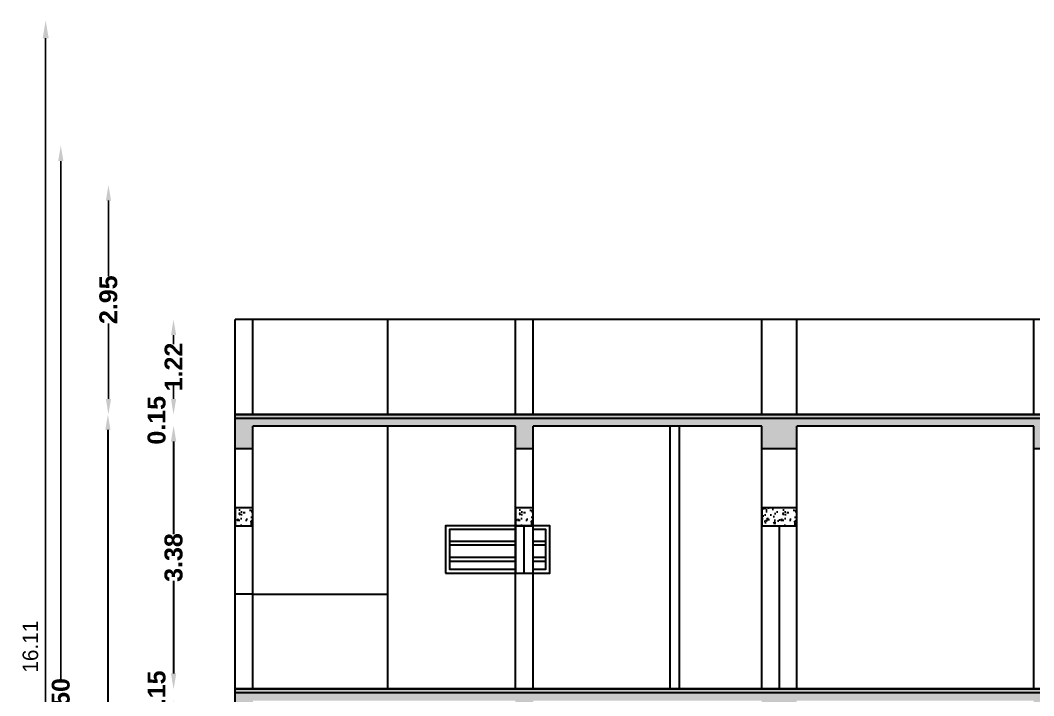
# Model space of a CAD drawing. Header units: metres. Extents: x 515 to 706, y -4 to 163.
# Drawn here: x 561.09 to 574.12, y 131.65 to 140.33 of the extents above; entities that cross this region are included whole.
import ezdxf

# ---------------------------------------------------------------- set-up
doc = ezdxf.new("R2010")
doc.units = ezdxf.units.M
doc.header["$MEASUREMENT"] = 0
doc.layers.add('BLK_1_FLR_2_REGULAR_ROOM_1', color=3, linetype='Continuous')
doc.layers.add('BLK_1_TOTAL_HEIGHT', color=21, linetype='Continuous')
doc.layers.add('BLK_1_HT_OF_BLDG', color=4, linetype='Continuous', lineweight=30)
doc.styles.add('working', font='arialbd.ttf', dxfattribs={"height": 0.23})
doc.dimstyles.new('new model', dxfattribs={"dimtxt": 0.23, "dimasz": 0.2, "dimexe": 0.1, "dimexo": 0.1, "dimgap": 0, "dimtad": 0, "dimzin": 1, "dimdsep": 46, "dimtxsty": 'working', "dimcen": 0.09, "dimse1": 1, "dimse2": 1, "dimclrd": 256, "dimclrt": 256, "dimadec": 1, "dimazin": 0, "dimtfac": 1, "dimtofl": 0, "dimtmove": 0, "dimatfit": 3, "dimfxl": 0, "dimtolj": 1, "dimtzin": 0, "dimlwd": -1, "dimlwe": -1, "dimarcsym": 0})
doc.dimstyles.new('Standard$0', dxfattribs={"dimtxt": 0.2, "dimasz": 0.23, "dimexe": 0.1805, "dimexo": 0.0625, "dimgap": 0.0955, "dimtad": 1, "dimzin": 0, "dimdsep": 46, "dimtxsty": 'Standard', "dimcen": 0, "dimdle": 440, "dimse1": 1, "dimse2": 1, "dimclrd": 256, "dimclrt": 256, "dimadec": 0, "dimazin": 0, "dimtfac": 1, "dimtofl": 0, "dimtmove": 0, "dimatfit": 3, "dimfxl": 0, "dimtolj": 1, "dimarcsym": 0})

# ---------------------------------------------------------------- blocks, each defined once
blk = doc.blocks.new('*D165')
at = {"layer": 'BLK_1_HT_OF_BLDG'}
for p, q in [((562.22, 135.066), (562.219, 130.132)), ((562.218, 124.426), (562.219, 129.36))]:
    blk.add_line(p, q, dxfattribs=at)
at = {"layer": 'BLK_1_HT_OF_BLDG', "lineweight": 40}
for points in [[(562.187, 135.066), (562.254, 135.066), (562.22, 135.266)], [(562.184, 124.426), (562.251, 124.426), (562.218, 124.226)]]:
    blk.add_solid(points, dxfattribs=at)
at = {"layer": 'Defpoints', "color": 0, "lineweight": 40}
for p in [(562.22, 135.266), (563.855, 135.266), (563.852, 124.226)]:
    blk.add_point(p, dxfattribs=at)
at = {"layer": 'BLK_1_HT_OF_BLDG', "insert": (562.219, 129.746), "char_height": 0.23, "attachment_point": 5, "rotation": 89.9864, "style": 'working'}
blk.add_mtext('\\A1;11.04', dxfattribs=at)
blk = doc.blocks.new('*D89')
at = {"layer": 'BLK_1_FLR_2_REGULAR_ROOM_1'}
for p, q in [((563.066, 134.916), (563.066, 133.725)), ((563.066, 131.936), (563.066, 133.126))]:
    blk.add_line(p, q, dxfattribs=at)
at = {"layer": 'BLK_1_FLR_2_REGULAR_ROOM_1', "lineweight": 40}
for points in [[(563.032, 134.916), (563.099, 134.916), (563.066, 135.116)], [(563.032, 131.936), (563.099, 131.936), (563.066, 131.736)]]:
    blk.add_solid(points, dxfattribs=at)
at = {"layer": 'Defpoints', "color": 0, "lineweight": 40}
for p in [(563.066, 135.116), (563.852, 135.116), (563.852, 131.736)]:
    blk.add_point(p, dxfattribs=at)
at = {"layer": 'BLK_1_FLR_2_REGULAR_ROOM_1', "lineweight": 35, "insert": (563.066, 133.426), "char_height": 0.23, "attachment_point": 5, "rotation": 90, "style": 'working'}
blk.add_mtext('\\A1;3.38', dxfattribs=at)
blk = doc.blocks.new('*D257')
at = {"layer": 'BLK_1_TOTAL_HEIGHT', "lineweight": -2}
blk.add_line((561.42, 124.456), (561.42, 140.104), dxfattribs=at)
at = {"layer": 'BLK_1_TOTAL_HEIGHT', "lineweight": 40}
for points in [[(561.382, 140.104), (561.459, 140.104), (561.42, 140.334)], [(561.382, 124.456), (561.459, 124.456), (561.42, 124.226)]]:
    blk.add_solid(points, dxfattribs=at)
at = {"layer": 'Defpoints', "color": 0, "lineweight": 40}
for p in [(561.42, 140.334), (563.061, 140.334), (563.061, 124.226)]:
    blk.add_point(p, dxfattribs=at)
at = {"layer": 'BLK_1_TOTAL_HEIGHT', "insert": (561.225, 132.28), "char_height": 0.2, "attachment_point": 5, "rotation": 90}
blk.add_mtext('\\A1;16.11', dxfattribs=at)
blk = doc.blocks.new('*D545')
for p, q in [((562.22, 135.066), (562.22, 130.131)), ((562.22, 124.426), (562.22, 129.36))]:
    blk.add_line(p, q)
at = {"lineweight": 40}
for points in [[(562.187, 135.066), (562.254, 135.066), (562.22, 135.266)], [(562.187, 124.426), (562.254, 124.426), (562.22, 124.226)]]:
    blk.add_solid(points, dxfattribs=at)
at = {"layer": 'Defpoints', "color": 0, "lineweight": 40}
for p in [(563.855, 135.266), (562.22, 124.226), (563.625, 124.226)]:
    blk.add_point(p, dxfattribs=at)
at = {"lineweight": 30, "insert": (562.22, 129.746), "char_height": 0.23, "attachment_point": 5, "rotation": 90, "style": 'working'}
blk.add_mtext('\\A1;11.04', dxfattribs=at)
blk = doc.blocks.new('*D550')
for p, q in [((563.064, 131.936), (563.064, 132.136)), ((563.064, 131.386), (563.064, 131.186))]:
    blk.add_line(p, q)
at = {"lineweight": 40}
for points in [[(563.031, 131.936), (563.098, 131.936), (563.064, 131.736)], [(563.031, 131.386), (563.098, 131.386), (563.064, 131.586)]]:
    blk.add_solid(points, dxfattribs=at)
at = {"layer": 'Defpoints', "color": 0, "lineweight": 40}
for p in [(563.064, 131.736), (563.855, 131.736), (563.855, 131.586)]:
    blk.add_point(p, dxfattribs=at)
at = {"lineweight": 30, "insert": (562.847, 131.661), "char_height": 0.23, "attachment_point": 5, "rotation": 90, "style": 'working'}
blk.add_mtext('\\A1;0.15', dxfattribs=at)
blk = doc.blocks.new('*D551')
for p, q in [((563.064, 134.916), (563.064, 133.725)), ((563.064, 131.936), (563.064, 133.126))]:
    blk.add_line(p, q)
at = {"lineweight": 40}
for points in [[(563.031, 134.916), (563.098, 134.916), (563.064, 135.116)], [(563.031, 131.936), (563.098, 131.936), (563.064, 131.736)]]:
    blk.add_solid(points, dxfattribs=at)
at = {"layer": 'Defpoints', "color": 0, "lineweight": 40}
for p in [(563.064, 135.116), (563.855, 135.116), (563.855, 131.736)]:
    blk.add_point(p, dxfattribs=at)
at = {"lineweight": 30, "insert": (563.064, 133.426), "char_height": 0.23, "attachment_point": 5, "rotation": 90, "style": 'working'}
blk.add_mtext('\\A1;3.38', dxfattribs=at)
blk = doc.blocks.new('*D552')
for p, q in [((563.064, 135.466), (563.064, 135.666)), ((563.064, 134.916), (563.064, 134.716))]:
    blk.add_line(p, q)
at = {"lineweight": 40}
for points in [[(563.031, 135.466), (563.098, 135.466), (563.064, 135.266)], [(563.031, 134.916), (563.098, 134.916), (563.064, 135.116)]]:
    blk.add_solid(points, dxfattribs=at)
at = {"layer": 'Defpoints', "color": 0, "lineweight": 40}
for p in [(563.064, 135.266), (563.624, 135.266), (563.855, 135.116)]:
    blk.add_point(p, dxfattribs=at)
at = {"lineweight": 30, "insert": (562.847, 135.191), "char_height": 0.23, "attachment_point": 5, "rotation": 90, "style": 'working'}
blk.add_mtext('\\A1;0.15', dxfattribs=at)
blk = doc.blocks.new('*D553')
for p, q in [((563.064, 136.286), (563.064, 136.168)), ((563.064, 135.466), (563.064, 135.584))]:
    blk.add_line(p, q)
at = {"lineweight": 40}
for points in [[(563.031, 136.286), (563.098, 136.286), (563.064, 136.486)], [(563.031, 135.466), (563.098, 135.466), (563.064, 135.266)]]:
    blk.add_solid(points, dxfattribs=at)
at = {"layer": 'Defpoints', "color": 0, "lineweight": 40}
for p in [(563.064, 136.486), (563.625, 136.486), (563.624, 135.266)]:
    blk.add_point(p, dxfattribs=at)
at = {"lineweight": 30, "insert": (563.064, 135.876), "char_height": 0.23, "attachment_point": 5, "rotation": 90, "style": 'working'}
blk.add_mtext('\\A1;1.22', dxfattribs=at)
blk = doc.blocks.new('*D554')
for p, q in [((562.227, 138.016), (562.227, 137.045)), ((562.227, 135.466), (562.227, 136.437))]:
    blk.add_line(p, q)
at = {"lineweight": 40}
for points in [[(562.194, 138.016), (562.261, 138.016), (562.227, 138.216)], [(562.194, 135.466), (562.261, 135.466), (562.227, 135.266)]]:
    blk.add_solid(points, dxfattribs=at)
at = {"layer": 'Defpoints', "color": 0, "lineweight": 40}
for p in [(562.227, 138.216), (590.039, 138.216), (590.039, 135.266)]:
    blk.add_point(p, dxfattribs=at)
at = {"lineweight": 30, "insert": (562.227, 136.741), "char_height": 0.23, "attachment_point": 5, "rotation": 90, "style": 'working'}
blk.add_mtext('\\A1;2.95', dxfattribs=at)
blk = doc.blocks.new('*D555')
for p, q in [((561.615, 138.523), (561.615, 131.856)), ((561.615, 124.426), (561.615, 131.093))]:
    blk.add_line(p, q)
at = {"lineweight": 40}
for points in [[(561.581, 138.523), (561.648, 138.523), (561.615, 138.723)], [(561.581, 124.426), (561.648, 124.426), (561.615, 124.226)]]:
    blk.add_solid(points, dxfattribs=at)
at = {"layer": 'Defpoints', "color": 0, "lineweight": 40}
for p in [(590.039, 138.723), (561.615, 124.226), (590.039, 124.226)]:
    blk.add_point(p, dxfattribs=at)
at = {"lineweight": 30, "insert": (561.615, 131.474), "char_height": 0.23, "attachment_point": 5, "rotation": 90, "style": 'working'}
blk.add_mtext('\\A1;14.50', dxfattribs=at)

msp = doc.modelspace()

# ---------------------------------------------------------------- hatches: boundary and pattern name
at = {"lineweight": 30}
h = msp.add_hatch(color=256, dxfattribs=at)
h.dxf.hatch_style = 1
h.paths.add_polyline_path([(595.0223, 135.21569), (563.8546, 135.21569), (563.8546, 135.26569), (595.0223, 135.26569)])
h = msp.add_hatch(dxfattribs=at)
h.set_pattern_fill('AR-CONC', color=256, scale=0.001, style=0)
h.set_pattern_definition([(50, (38.37423, -51.73295), (0.18218467, -0.015939086), [0.01905, -0.20955]), (355, (38.37423, -51.73295), (-0.03524342, 0.191056845), [0.01524, -0.167640584]), (100.451445, (38.38941, -51.73428), (0.146941247, 0.17511775), [0.01619001, -0.178090245]), (46.1842, (38.37423, -51.68215), (0.27107904, -0.04204233), [0.028575, -0.314325]), (96.63556, (38.39682, -51.68565), (0.23740413, 0.24742612), [0.02428502, -0.26713561]), (351.18415, (38.37423, -51.68215), (0.23740413, 0.24742612), [0.02285997, -0.25145973]), (21, (38.39963, -51.69485), (0.15161439, -0.1022652), [0.01905, -0.20955]), (326, (38.39963, -51.69485), (0.06180203, 0.184187966), [0.01524, -0.16764]), (71.451445, (38.41226, -51.70337), (0.21341642, 0.08192277), [0.01619001, -0.17808994]), (37.5, (38.37423, -51.73295), (0.003088603, 0.084555039), [0, -0.165608, 0, -0.17018, 0, -0.168275]), (7.5, (38.37423, -51.73295), (0.066819663, 0.100180575), [0, -0.097028, 0, -0.161798, 0, -0.064135]), (327.5, (38.31759, -51.73295), (0.135590595, -0.005728744), [0, -0.0635, 0, -0.19812, 0, -0.26289]), (317.5, (38.29219, -51.73295), (0.148129181, 0.02542649), [0, -0.08255, 0, -0.131572, 0, -0.18669])])
h.paths.add_polyline_path([(581.62917, 135.11569), (585.92234, 135.11569), (585.92234, 134.82569), (586.15251, 134.82569), (586.15251, 135.11569), (590.26239, 135.11569), (590.26239, 134.82569), (590.49239, 134.82569), (590.49239, 135.11569), (592.77348, 135.11569), (593.00348, 135.11569), (594.79234, 135.11569), (594.79234, 134.82569), (595.0223, 134.82569), (595.0223, 135.21569), (563.8546, 135.21569), (563.8546, 134.82569), (564.0846, 134.82569), (564.0846, 135.11569), (565.58777, 135.11569), (565.81777, 135.11569), (567.45835, 135.11569), (567.45835, 134.82569), (567.68835, 134.82569), (567.68835, 135.11569), (570.62493, 135.11569), (570.62493, 134.82569), (571.07526, 134.82569), (571.07526, 135.11569), (574.12222, 135.11569), (574.12222, 134.82569), (574.35239, 134.82569), (574.35239, 135.11569), (575.89221, 135.11569), (576.12237, 135.11569), (576.8755, 135.11569), (576.8755, 134.82569), (577.10566, 134.82569), (577.10566, 135.11569), (581.399, 135.11569), (581.399, 134.82569), (581.62917, 134.82569)])
h = msp.add_hatch(dxfattribs=at)
h.set_pattern_fill('AR-CONC', color=256, scale=0.001, style=0)
h.set_pattern_definition([(50, (38.37423, -51.88794), (0.18218467, -0.015939086), [0.01905, -0.20955]), (355, (38.37423, -51.88794), (-0.03524342, 0.191056845), [0.01524, -0.167640584]), (100.451445, (38.38941, -51.88927), (0.146941247, 0.17511775), [0.01619001, -0.178090245]), (46.1842, (38.37423, -51.83714), (0.27107904, -0.04204233), [0.028575, -0.314325]), (96.63556, (38.39682, -51.84064), (0.23740413, 0.24742612), [0.02428502, -0.26713561]), (351.18415, (38.37423, -51.83714), (0.23740413, 0.24742612), [0.02285997, -0.25145973]), (21, (38.39963, -51.84984), (0.15161439, -0.1022652), [0.01905, -0.20955]), (326, (38.39963, -51.84984), (0.06180203, 0.184187966), [0.01524, -0.16764]), (71.451445, (38.41226, -51.85836), (0.21341642, 0.08192277), [0.01619001, -0.17808994]), (37.5, (38.37423, -51.88794), (0.003088603, 0.084555039), [0, -0.165608, 0, -0.17018, 0, -0.168275]), (7.5, (38.37423, -51.88794), (0.066819663, 0.100180575), [0, -0.097028, 0, -0.161798, 0, -0.064135]), (327.5, (38.31759, -51.88794), (0.135590595, -0.005728744), [0, -0.0635, 0, -0.19812, 0, -0.26289]), (317.5, (38.29219, -51.88794), (0.148129181, 0.02542649), [0, -0.08255, 0, -0.131572, 0, -0.18669])])
h.paths.add_polyline_path([(563.8546, 133.83569), (564.0846, 133.83569), (564.0846, 134.06569), (563.8546, 134.06569)])
h = msp.add_hatch(dxfattribs=at)
h.set_pattern_fill('AR-CONC', color=256, scale=0.001, style=0)
h.set_pattern_definition([(50, (41.97798, -51.88794), (0.18218467, -0.015939086), [0.01905, -0.20955]), (355, (41.97798, -51.88794), (-0.03524342, 0.191056845), [0.01524, -0.167640584]), (100.451445, (41.99316, -51.88927), (0.146941247, 0.17511775), [0.01619001, -0.178090245]), (46.1842, (41.97798, -51.83714), (0.27107904, -0.04204233), [0.028575, -0.314325]), (96.63556, (42.00057, -51.84064), (0.23740413, 0.24742612), [0.02428502, -0.26713561]), (351.18415, (41.97798, -51.83714), (0.23740413, 0.24742612), [0.02285997, -0.25145973]), (21, (42.00338, -51.84984), (0.15161439, -0.1022652), [0.01905, -0.20955]), (326, (42.00338, -51.84984), (0.06180203, 0.184187966), [0.01524, -0.16764]), (71.451445, (42.01602, -51.85836), (0.21341642, 0.08192277), [0.01619001, -0.17808994]), (37.5, (41.97798, -51.88794), (0.003088603, 0.084555039), [0, -0.165608, 0, -0.17018, 0, -0.168275]), (7.5, (41.97798, -51.88794), (0.066819663, 0.100180575), [0, -0.097028, 0, -0.161798, 0, -0.064135]), (327.5, (41.92134, -51.88794), (0.135590595, -0.005728744), [0, -0.0635, 0, -0.19812, 0, -0.26289]), (317.5, (41.89594, -51.88794), (0.148129181, 0.02542649), [0, -0.08255, 0, -0.131572, 0, -0.18669])])
h.paths.add_polyline_path([(567.45835, 133.83569), (567.68835, 133.83569), (567.68835, 134.06569), (567.45835, 134.06569)])
h = msp.add_hatch(dxfattribs=at)
h.set_pattern_fill('AR-CONC', color=256, scale=0.001, style=0)
h.set_pattern_definition([(50, (45.36489, -51.88794), (0.18218467, -0.015939086), [0.01905, -0.20955]), (355, (45.36489, -51.88794), (-0.03524342, 0.191056845), [0.01524, -0.167640584]), (100.451445, (45.38007, -51.88927), (0.146941247, 0.17511775), [0.01619001, -0.178090245]), (46.1842, (45.3649, -51.83714), (0.27107904, -0.04204233), [0.028575, -0.314325]), (96.63556, (45.38748, -51.84064), (0.23740413, 0.24742612), [0.02428502, -0.26713561]), (351.18415, (45.3649, -51.83714), (0.23740413, 0.24742612), [0.02285997, -0.25145973]), (21, (45.39029, -51.84984), (0.15161439, -0.1022652), [0.01905, -0.20955]), (326, (45.39029, -51.84984), (0.06180203, 0.184187966), [0.01524, -0.16764]), (71.451445, (45.40292, -51.85836), (0.21341642, 0.08192277), [0.01619001, -0.17808994]), (37.5, (45.36489, -51.88794), (0.003088603, 0.084555039), [0, -0.165608, 0, -0.17018, 0, -0.168275]), (7.5, (45.36489, -51.88794), (0.066819663, 0.100180575), [0, -0.097028, 0, -0.161798, 0, -0.064135]), (327.5, (45.30825, -51.88794), (0.135590595, -0.005728744), [0, -0.0635, 0, -0.19812, 0, -0.26289]), (317.5, (45.28285, -51.88794), (0.148129181, 0.02542649), [0, -0.08255, 0, -0.131572, 0, -0.18669])])
h.paths.add_polyline_path([(570.62493, 133.83569), (571.07526, 133.83569), (571.07526, 134.06569), (570.62493, 134.06569)])
h = msp.add_hatch(dxfattribs=at)
h.set_pattern_fill('GRAVEL', color=256, scale=10)
h.set_pattern_definition([(228.013, (221.254, 198.737), (-2032, -2286), [34.172, -3383.048]), (184.9697, (198.394, 173.337), (3048, 254), [58.64, -5805.405]), (132.5104, (139.974, 168.257), (2540, -2794), [41.348, -4093.472]), (267.2737, (40.914, 104.757), (254, 5080), [53.4, -5286.644]), (292.8337, (38.374, 51.417), (-1270, 3048), [52.363, -5183.981]), (357.2737, (58.694, 3.157), (-5080, 254), [53.4, -5286.644]), (37.6942, (112.034, 0.617), (-3302, -2540), [70.619, -6991.3115]), (72.2553, (167.914, 43.797), (1778, 5588), [66.672, -6600.526]), (121.4296, (188.234, 107.297), (-2032, 3302), [53.581, -5304.555]), (175.2364, (160.294, 153.017), (2794, -254), [61.171, -2997.394]), (222.3974, (99.334, 158.097), (-3048, -2794), [79.108, -7831.677]), (138.814, (292.374, 102.217), (-1778, 1524), [27, -2673.057]), (171.4692, (272.054, 119.997), (3302, -508), [51.368, -5085.464]), (225, (221.25, 127.62), (-4e-14, -254), [35.92, -323.29]), (203.199, (203.474, 158.097), (1270, 508), [19.344, -1915.062]), (291.801, (185.694, 150.477), (-254, 762), [27.357, -1340.475]), (30.964, (195.854, 125.077), (762, 508), [44.432, -1436.63]), (161.565, (233.954, 147.94), (508, -254), [32.13, -771.09]), (16.3895, (38.374, 150.477), (2540, 762), [45.009, -4455.883]), (70.346, (81.554, 163.177), (-1016, -2794), [37.76, -3738.222]), (293.199, (233.954, 198.737), (-508, 1270), [38.688, -1895.718]), (343.6105, (249.194, 163.177), (-2540, 762), [45.009, -4455.883]), (339.444, (38.374, -7.003), (-1270, 508), [43.404, -2126.773]), (294.775, (79.014, -22.243), (-1270, 2794), [36.367, -3600.36]), (66.801, (236.494, -55.263), (508, 1270), [38.688, -1895.718]), (17.354, (251.734, -19.703), (-3302, -1016), [42.578, -4215.238]), (69.444, (112.034, -55.263), (-508, -1270), [21.702, -2148.475]), (101.31, (221.254, -55.263), (-254, 1016), [12.95, -1282.2]), (165.964, (218.714, -42.56), (762, -254), [52.363, -994.905]), (186.009, (167.914, -29.863), (2540, 254), [48.527, -4804.136]), (303.69, (195.854, 102.22), (-254, 508), [36.63, -879.18]), (353.1572, (216.174, 71.737), (4318, -508), [63.956, -6331.601]), (60.945, (279.674, 64.117), (-1016, -1778), [26.15, -2588.94]), (90, (292.37, 86.98), (-254, 254), [15.24, -238.76]), (120.2564, (162.834, -22.243), (1016, -1778), [35.287, -3493.394]), (48.013, (145.054, 8.237), (2032, 2286), [68.344, -3348.876]), (0, (190.77, 59.04), (254, 254), [66.04, -187.96]), (325.305, (256.814, 59.037), (2540, -1778), [40.161, -3975.932]), (254.055, (289.834, 36.177), (-254, -1016), [36.983, -1812.165]), (207.646, (279.674, 0.617), (-4826, -2540), [60.215, -5961.246]), (175.426, (226.334, -27.323), (-3302, 254), [63.703, -6306.585])])
h.paths.add_polyline_path([(595.0223, 131.68569), (563.8546, 131.68569), (563.8546, 131.73569), (595.0223, 131.73569)])
h = msp.add_hatch(color=256, dxfattribs=at)
h.dxf.hatch_style = 1
h.paths.add_polyline_path([(595.0223, 131.68569), (563.8546, 131.68569), (563.8546, 131.73569), (595.0223, 131.73569)])
h = msp.add_hatch(dxfattribs=at)
h.set_pattern_fill('AR-CONC', color=256, scale=0.001, style=0)
h.set_pattern_definition([(50, (38.37423, -55.26295), (0.18218467, -0.015939086), [0.01905, -0.20955]), (355, (38.37423, -55.26295), (-0.03524342, 0.191056845), [0.01524, -0.167640584]), (100.451445, (38.38941, -55.26428), (0.146941247, 0.17511775), [0.01619001, -0.178090245]), (46.1842, (38.37423, -55.21215), (0.27107904, -0.04204233), [0.028575, -0.314325]), (96.63556, (38.39682, -55.21565), (0.23740413, 0.24742612), [0.02428502, -0.26713561]), (351.18415, (38.37423, -55.21215), (0.23740413, 0.24742612), [0.02285997, -0.25145973]), (21, (38.39963, -55.22485), (0.15161439, -0.1022652), [0.01905, -0.20955]), (326, (38.39963, -55.22485), (0.06180203, 0.184187966), [0.01524, -0.16764]), (71.451445, (38.41226, -55.23337), (0.21341642, 0.08192277), [0.01619001, -0.17808994]), (37.5, (38.37423, -55.26295), (0.003088603, 0.084555039), [0, -0.165608, 0, -0.17018, 0, -0.168275]), (7.5, (38.37423, -55.26295), (0.066819663, 0.100180575), [0, -0.097028, 0, -0.161798, 0, -0.064135]), (327.5, (38.31759, -55.26295), (0.135590595, -0.005728744), [0, -0.0635, 0, -0.19812, 0, -0.26289]), (317.5, (38.29219, -55.26295), (0.148129181, 0.02542649), [0, -0.08255, 0, -0.131572, 0, -0.18669])])
h.paths.add_polyline_path([(581.62917, 131.58569), (585.92234, 131.58569), (585.92234, 131.29569), (586.15251, 131.29569), (586.15251, 131.58569), (590.26239, 131.58569), (590.26239, 131.29569), (590.49239, 131.29569), (590.49239, 131.58569), (592.77348, 131.58569), (593.00348, 131.58569), (594.79234, 131.58569), (594.79234, 131.29569), (595.0223, 131.29569), (595.0223, 131.68569), (563.8546, 131.68569), (563.8546, 131.29569), (564.0846, 131.29569), (564.0846, 131.58569), (565.58777, 131.58569), (565.81777, 131.58569), (567.45835, 131.58569), (567.45835, 131.29569), (567.68835, 131.29569), (567.68835, 131.58569), (570.62493, 131.58569), (570.62493, 131.29569), (571.07526, 131.29569), (571.07526, 131.58569), (574.12222, 131.58569), (574.12222, 131.29569), (574.35239, 131.29569), (574.35239, 131.58569), (575.89221, 131.58569), (576.12237, 131.58569), (576.8755, 131.58569), (576.8755, 131.29569), (577.10566, 131.29569), (577.10566, 131.58569), (581.399, 131.58569), (581.399, 131.29569), (581.62917, 131.29569)])

# ---------------------------------------------------------------- linework, layer by layer
for p, q in [((563.85433, 124.38069), (563.85433, 136.48569)), ((590.26902, 136.48569), (563.85433, 136.48569)), ((563.8546, 123.62373), (563.8546, 136.48569)), ((564.0846, 135.26569), (564.0846, 136.48569)), ((565.81777, 135.26569), (565.81777, 136.48569)), ((567.45835, 135.26569), (567.45835, 136.48569)), ((567.68835, 135.26569), (567.68835, 136.48569)), ((570.62493, 135.26569), (570.62493, 136.48569)), ((571.07526, 135.26569), (571.07526, 136.48569)), ((574.12222, 135.26569), (574.12222, 136.48569)), ((595.0223, 135.26569), (563.85433, 135.26569)), ((563.8546, 135.11569), (563.85433, 135.11569)), ((595.0223, 135.21569), (563.8546, 135.21569)), ((564.0846, 131.73569), (564.0846, 135.11569)), ((565.81777, 135.11569), (564.0846, 135.11569)), ((567.45835, 135.11569), (565.81777, 135.11569)), ((565.81783, 131.73569), (565.81777, 135.11569)), ((567.45835, 131.73569), (567.45835, 135.11569)), ((567.68835, 131.73569), (567.68835, 135.11569)), ((570.62493, 135.11569), (567.68835, 135.11569)), ((569.44793, 131.73569), (569.44793, 135.11569)), ((569.56793, 131.73569), (569.56793, 135.11569)), ((570.62493, 131.73569), (570.62493, 135.11569)), ((571.07526, 131.73569), (571.07526, 135.11569)), ((574.12222, 135.11569), (571.07526, 135.11569)), ((574.12222, 131.73569), (574.12222, 135.11569)), ((564.0846, 134.82569), (563.85433, 134.82569)), ((567.68835, 134.82569), (567.45835, 134.82569)), ((571.07526, 134.82569), (570.62493, 134.82569)), ((574.35239, 134.82569), (574.12222, 134.82569)), ((567.57335, 133.22569), (567.57335, 133.83569)), ((570.8501, 133.83569), (570.8501, 131.73569)), ((566.60981, 133.63736), (567.45835, 133.63736)), ((566.60981, 133.58736), (567.45835, 133.58736)), ((567.68835, 133.63736), (567.85163, 133.63736)), ((567.68835, 133.58736), (567.85163, 133.58736)), ((566.60981, 133.43062), (567.45835, 133.43062)), ((567.68835, 133.43062), (567.85163, 133.43062)), ((566.60981, 133.38062), (567.45835, 133.38062)), ((567.68835, 133.38062), (567.85163, 133.38062)), ((564.0846, 132.95569), (563.85433, 132.95569)), ((564.0846, 132.95569), (565.81783, 132.95569)), ((595.0223, 131.73569), (563.85433, 131.73569)), ((595.0223, 131.68569), (563.8546, 131.68569))]:
    msp.add_line(p, q, dxfattribs=at)
for points in [[(595.0223, 135.21569), (563.8546, 135.21569), (563.8546, 135.26569), (595.0223, 135.26569)], [(563.8546, 133.83569), (564.0846, 133.83569), (564.0846, 134.06569), (563.8546, 134.06569)], [(567.45835, 133.83569), (567.68835, 133.83569), (567.68835, 134.06569), (567.45835, 134.06569)], [(570.62493, 133.83569), (571.07526, 133.83569), (571.07526, 134.06569), (570.62493, 134.06569)], [(566.55981, 133.22569), (567.90163, 133.22569), (567.90163, 133.83569), (566.55981, 133.83569)], [(567.45835, 133.22569), (567.68835, 133.22569), (567.68835, 133.83569), (567.45835, 133.83569)], [(595.0223, 131.68569), (563.8546, 131.68569), (563.8546, 131.73569), (595.0223, 131.73569)]]:
    msp.add_lwpolyline(points, close=True, dxfattribs=at)
for points in [[(567.45835, 133.78569), (566.60981, 133.78569), (566.60981, 133.27569), (567.45835, 133.27569)], [(567.68835, 133.27569), (567.85163, 133.27569), (567.85163, 133.78569), (567.68835, 133.78569)]]:
    msp.add_lwpolyline(points, dxfattribs=at)

# ---------------------------------------------------------------- dimensions: what is measured, and where the dimension line sits
for base, p1, p2, angle, override, picture, middle in [((561.61478, 124.22569), (590.03902, 138.72251), (590.03902, 124.22569), 90, {"dimpost": '\\X'}, '*D555', (561.61478, 131.4741)), ((562.22742, 138.21569), (590.03902, 135.26569), (590.03902, 138.21569), 90, {"dimpost": '\\X'}, '*D554', (562.22742, 136.74069)), ((563.06422, 136.48569), (563.62433, 135.26569), (563.6246, 136.48569), 270, {"dimpost": '\\X', "dimtmove": 2}, '*D553', (563.06422, 135.87569)), ((563.06422, 135.26569), (563.8546, 135.11569), (563.62433, 135.26569), 270, {"dimpost": '\\X', "dimtmove": 2}, '*D552', (562.84679, 135.19069)), ((562.2203, 124.22569), (563.8546, 135.26569), (563.6246, 124.22569), 90, {"dimpost": '\\X', "dimtmove": 1}, '*D545', (562.2203, 129.74569)), ((563.06422, 135.11569), (563.8546, 131.73569), (563.8546, 135.11569), 270, {"dimpost": '\\X', "dimtmove": 2}, '*D551', (563.06422, 133.42569)), ((563.06422, 131.73569), (563.8546, 131.58569), (563.8546, 131.73569), 270, {"dimpost": '\\X', "dimtmove": 2}, '*D550', (562.84679, 131.66069))]:
    dim = msp.add_linear_dim(base=base, p1=p1, p2=p2, angle=angle, dimstyle='new model', override=override, dxfattribs=at)
    dim.commit()
    dim.dimension.update_dxf_attribs({"geometry": picture, "text_midpoint": middle})
at = {"layer": 'BLK_1_FLR_2_REGULAR_ROOM_1', "color": 2, "lineweight": 35}
dim = msp.add_aligned_dim(p1=(563.85189, 131.73564), p2=(563.85189, 135.11564), distance=0.78611, dimstyle='new model', override={"dimpost": '\\X'}, dxfattribs=at)
dim.commit()
dim.dimension.update_dxf_attribs({"geometry": '*D89', "text_midpoint": (563.06579, 133.42564)})
at = {"layer": 'BLK_1_HT_OF_BLDG', "color": 5}
dim = msp.add_aligned_dim(p1=(563.85189, 124.22564), p2=(563.85452, 135.26564), distance=1.63427, dimstyle='new model', override={"dimpost": '\\X'}, dxfattribs=at)
dim.commit()
dim.dimension.update_dxf_attribs({"geometry": '*D165', "text_midpoint": (562.21894, 129.74603)})
at = {"layer": 'BLK_1_TOTAL_HEIGHT'}
dim = msp.add_linear_dim(base=(561.42048, 140.33433), p1=(563.06126, 124.22564), p2=(563.06126, 140.33433), angle=90, dimstyle='Standard$0', dxfattribs=at)
dim.commit()
dim.dimension.update_dxf_attribs({"geometry": '*D257', "text_midpoint": (561.22498, 132.27999)})

doc.saveas('drawing.dxf')
